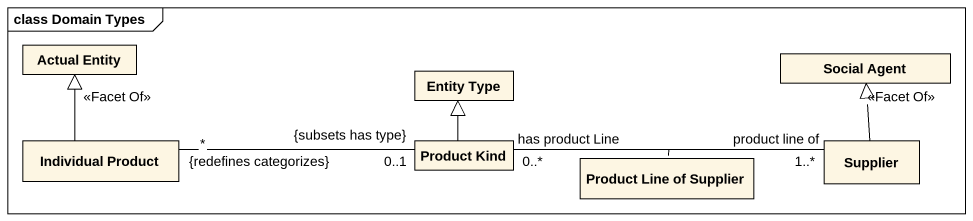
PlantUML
@startuml
mainframe class Domain Types
hide circle
hide empty members
class "Actual Entity" as Actual_Entity
class "Social Agent" as Social_Agent
class "Entity Type" as Entity_Type
class "Individual Product" as Individual_Product
class "Product Kind" as Product_Kind
class "Product Line of Supplier" as Product_Line_of_Supplier
class Supplier
Individual_Product -up-|> Actual_Entity : <<Facet Of>>
Product_Kind -up-|> Entity_Type
Product_Kind "0..1\n{subsets has type}" -left- "*\n{redefines categorizes}" Individual_Product
Supplier -up-|> Social_Agent : <<Facet Of>>
Supplier "product line of\n1..*" -left- "has product Line\n0..*" Product_Kind
(Supplier, Product_Kind) .. Product_Line_of_Supplier
@enduml
